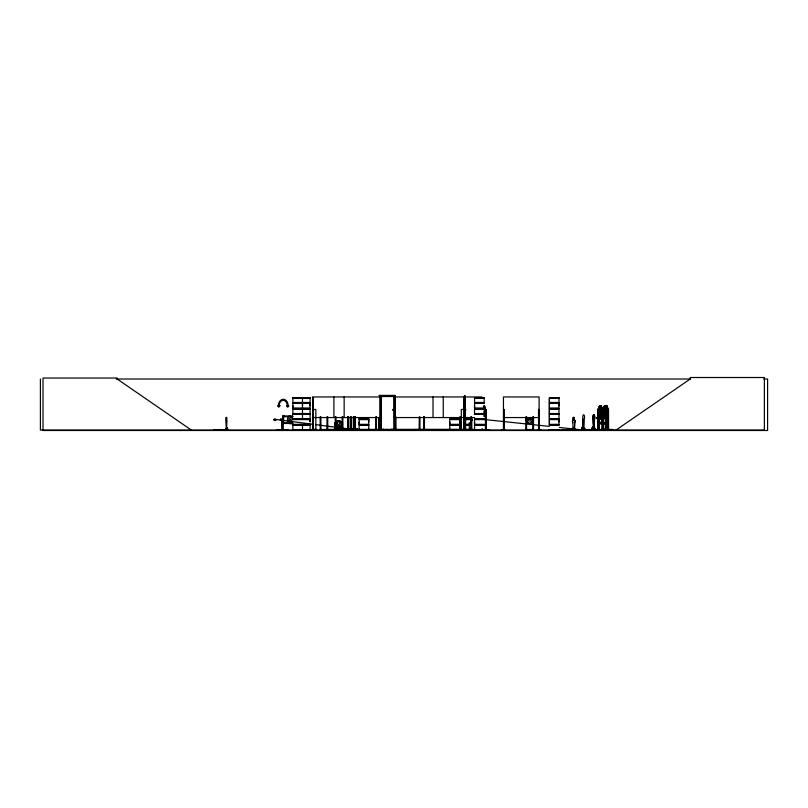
<?xml version="1.0" encoding="UTF-8"?>
<svg xmlns="http://www.w3.org/2000/svg" width="808" height="808" viewBox="0 0 808 808"><rect width="100%" height="100%" fill="white"/><g stroke="black" fill="none" stroke-linecap="round" stroke-linejoin="round"><path stroke-width="1.21" d="M292.88 408.141L292.88 403.414L310.08 403.414L310.07 408.141L292.88 408.141L292.89 405.778M302.485 405.778L302.485 403.414L302.485 408.141M310.07 419.604L310.07 421.978L310.08 419.604L292.88 419.604M310.07 405.778L310.07 403.414M359.126 424.341L359.126 419.604L368.741 419.604L368.731 424.341L359.126 424.341L359.136 421.978M368.731 421.978L368.731 419.604M459.399 424.341L449.783 424.341L449.793 421.978M484.164 424.341L474.549 424.341L474.559 421.978M484.164 408.141L474.549 408.141L474.559 405.778M549.379 424.341L549.379 419.604M549.379 408.141L549.379 403.414M558.974 421.978L558.974 419.604L549.369 419.604L549.369 424.341L558.985 424.341L558.985 419.604M558.974 405.778L558.974 403.414L549.369 403.414L549.369 408.141L558.985 408.141L558.985 403.414M308.888 430.048L316.605 429.634L292.87 429.866L292.89 425.291L310.08 425.291L310.08 429.856M316.605 429.664L292.89 429.725M354.288 430.018L354.187 416.736M358.934 429.664L345.602 429.634M457.015 429.957L469.367 429.644M461.661 430.018L461.59 429.311M464.741 430.048L464.853 395.405L465.256 430.018M467.62 430.048L467.68 429.422M469.377 430.048L469.266 425.291L465.398 425.291M465.903 409.919L465.903 409.676M583.932 429.068L584.265 419.15A2.575 0.879 -90 0 0 584.265 415.504A2.575 0.879 -90 0 0 583.023 415.504A2.575 0.879 -90 0 0 583.023 419.15L583.204 429.068M594.203 429.068L594.536 419.15A2.575 0.879 -90 0 0 594.536 415.504A2.575 0.879 -90 0 0 593.294 415.504A2.575 0.879 -90 0 0 593.294 419.15C592.496 424.341 595.334 428.321 592.516 427.947M605.677 430.058L605.586 409.222M608 430.058L607.939 409.181L608.545 409.474L608.596 430.058M485.416 430.058L485.366 409.181L486.012 409.474L486.012 430.058M598.465 409.303L598.385 430.058M602.142 409.353L602.223 430.058L602.697 429.311M583.245 427.947C584.194 427.412 581.205 427.351 582.477 427.947M592.294 427.745L593.708 427.765M592.668 427.341L592.789 427.796M593.577 427.947L593.628 427.371M573.104 429.28L574.448 429.28L574.65 422.665A1.717 1.283 -90 0 0 574.448 419.968L574.357 417.887M574.448 429.28L574.72 422.665A1.717 1.283 -90 0 0 574.377 419.968L574.448 419.968M226.24 429.28L226.028 422.665A1.717 0.545 -90 0 1 226.139 419.968L226.321 417.504M226.139 419.968L226.25 417.887M226.684 417.887L226.796 419.968A1.717 0.545 -90 0 1 226.806 422.665L226.614 428.634L227.502 428.149L227.391 429.654M226.543 428.452L227.169 428.604M582.608 427.412C581.326 427.866 583.457 427.422 583.023 427.876M292.546 415.958L292.658 416.776L292.718 415.958L283.002 415.979L282.992 430.058M292.678 422.958L292.546 423.523M283.527 423.442L283.588 415.878M573.175 429.28L572.832 422.665A1.717 1.283 -90 0 1 573.104 419.968L573.185 417.685L574.135 417.362M572.832 422.665L572.902 422.665A1.717 1.283 -90 0 1 573.175 419.968L573.256 417.685M573.751 428.594L572.842 428.149L572.842 430.058M572.983 428.341L573.64 428.291M573.417 428.291L573.246 428.301M606.919 406.687C608.333 413.444 605.192 413.464 606.586 406.687L606.99 406.687M606.586 409.949C605.192 416.726 608.333 416.716 606.919 409.949L606.515 409.949M282.992 422.907C284.143 421.756 284.052 424.523 282.962 423.442L292.718 423.523L292.718 422.826L283.022 422.826M292.718 416.655L282.992 416.716L283.76 416.736L283.79 415.898M283.224 415.898L283.194 423.604L283.194 422.746M582.164 427.917L582.477 427.381M592.83 427.725L593.597 427.765M606.263 409.525L605.778 415.191L606.434 417.13L607.091 417.13L607.737 412.736L607.252 409.525L606.192 409.525M465.731 429.311L465.408 430.018L465.378 416.908M478.912 429.674L489.375 429.674L449.773 429.856L449.793 425.291L459.399 425.291M605.222 413.858L604.323 413.858L603.425 411.918L604.101 406.262L605.515 406.262L605.889 408.404M599.405 430.048L599.385 429.311M606.141 429.997L606.151 429.452L612.787 429.452L612.737 430.048M599.496 409.525L598.748 415.191L599.748 417.13L600.748 417.13L601.728 415.191L601.728 412.736L600.99 409.525L599.435 409.525M226.179 417.685L226.513 417.251L226.796 418.11M594.991 429.997L595.041 428.381M601.132 430.048L601.202 429.452M606.333 406.171L605.283 409.474L605.172 415.979M605.333 430.058L605.333 409.444L606.343 406.262M606.333 415.969L605.283 412.676L606.172 409.444L607.263 409.444M605.283 412.736L606.253 409.444M607.252 415.888L608.232 412.676L607.192 409.444M607.263 415.969L608.313 412.676M607.192 419.241L608.151 415.948M227.139 429.836L226.967 428.937L225.624 428.937L225.624 429.836M227.785 428.937L227.624 429.836M227.745 430.048L213.716 430.048L218.16 429.836M283.022 415.878L283.78 415.979M581.548 429.725L581.992 430.038L581.669 428.381M582.881 429.856L583.386 429.654M591.83 428.381L591.749 430.048L594.143 429.634M592.072 429.725L592.112 429.452M592.83 430.048L593.153 428.381M611.474 429.452L611.474 429.856M501.455 429.674L505.374 429.644M484.558 415.969L485.78 412.676L485.749 409.444L484.558 406.171M287.971 429.977L276.972 430.018L287.941 429.745M282.568 430.048L282.638 422.826M335.128 429.997L335.199 429.311M419.14 429.674L419.251 416.908M423.644 429.664L423.756 416.908M600.051 406.171L598.657 409.474L597.96 409.444L599.475 406.171L601.445 406.171M602.818 409.474L604.172 406.262M602.081 409.434L603.435 409.474M338.168 421.342L337.35 424.038L339.017 424.846L339.875 423.119L339.017 421.342L338.168 421.412M600.95 419.241L602.536 415.979L601.011 419.241L599.405 419.241L597.89 415.979L598.021 409.444L599.546 406.171M599.546 415.969L597.89 412.706L599.405 409.444L601.011 409.444M597.94 412.736L599.475 409.444M601.011 415.969L602.556 412.676L601.081 415.969L599.475 415.969M392.749 409.505C393.021 411.585 393.759 408.191 392.668 409.898M342.491 423.17L339.905 421.019L337.289 421.089L336.067 424.685L337.764 425.927L339.451 425.927L341.127 424.685L341.127 423.119L339.865 421.079L337.289 421.019L334.714 423.17M530.088 419.372L530.957 418.1M573.872 430.038L574.094 428.937M582.871 430.038L583.386 429.927M283.214 416.635L283.224 416.039M532.22 417.554L530.987 419.241L528.371 419.241L527.149 417.554M530.947 423.089L533.482 419.877L533.563 417.726M533.563 419.908L530.987 423.17L528.371 423.17L525.796 419.908L525.796 417.726M581.79 429.876L559.288 427.452M582.972 430.058L582.881 428.381M612.797 429.876L572.014 430.038L572.175 428.937L573.266 428.937M532.209 419.12L530.533 421.059L528.846 421.059L527.149 419.12M290.022 415.918C286.577 415.767 287.749 424.988 287.567 418.494M573.286 417.504L573.811 417.251M334.805 423.19L337.289 421.019M334.805 423.119L334.805 425.23L337.34 427.21L339.905 427.27L342.4 425.17M334.714 423.109L334.714 425.25L337.289 427.331L339.905 427.331L342.491 425.19L342.491 423.109M616.039 430.058L690.214 379.013L690.214 377.508L764.378 377.508L764.378 430.058L40.4 430.058L40.4 379.013M275.376 418.918L276.326 419.756L275.376 420.594M226.078 429.442L226.796 429.28M319.968 430.007L320.928 429.311M350.409 430.007L350.278 429.311L350.197 430.058M350.591 430.058L350.864 429.311M598.577 423.089L601.879 422.099M340.835 430.058L340.835 428.886L345.269 428.563L357.237 428.886L357.237 430.058M340.835 428.886L353.752 428.563M116.231 379.013L690.598 379.013M763.812 379.013L767.6 379.013L767.6 430.492L43.006 430.492L43.006 378.043L117.18 378.043L117.18 379.013L191.344 430.058M378.912 395.405L395.213 395.405L395.243 430.058M381.204 396.506L394.112 396.506L394.112 430.058M464.176 396.536L464.943 396.536M380.437 396.96L313.262 396.96L313.302 430.058M394.203 396.96L481.861 396.96M292.87 397.708L310.08 397.708M474.538 397.708L484.174 397.708M549.369 397.708L558.995 397.708M292.89 398.182L310.07 398.182M474.559 398.182L484.154 398.182M558.974 398.182L549.379 398.182L549.379 402.465M292.809 402.788L310.141 402.788M474.488 402.788L484.234 402.788M549.309 402.788L559.055 402.788M292.809 403.081L310.141 403.081M474.488 403.081L484.234 403.081M549.309 403.081L559.055 403.081M484.164 403.414L474.549 403.414L474.549 408.141M483.346 406.171L484.628 406.171M606.455 408.353L605.535 406.171L604.081 406.171L602.748 409.474L602.778 430.058M606.253 406.171L607.343 406.171M483.366 406.262L484.608 406.262M601.425 406.262L599.496 406.262L598.748 409.474L598.748 411.918L599.748 413.858L600.748 413.858L601.728 411.918L600.99 406.262L602.485 409.474M607.323 406.262L606.263 406.262L605.778 409.474L606.434 413.858L607.091 413.858L607.737 411.918L607.252 406.262M483.75 406.687L484.537 409.474L483.75 412.171M600.97 406.687L599.99 406.687L599.99 412.171L600.99 410.908L600.485 406.687M605.061 406.687L604.101 409.474L604.546 412.171L605.545 409.181M292.809 408.474L310.141 408.474M474.488 408.474L484.234 408.474M549.309 408.474L559.055 408.474M292.809 408.767L310.141 408.767M474.488 408.767L484.234 408.767M549.309 408.767L559.055 408.767M484.164 409.101L474.549 409.101L474.549 413.656L484.154 413.534L474.538 413.666M485.749 409.444L485.78 430.058L485.689 414.312M605.333 409.444L605.889 409.474M607.263 406.171L608.343 409.444L608.384 430.058M312.605 409.474L312.534 430.007L312.524 429.311L316.15 429.311L316.15 430.058M313.302 409.474L315.857 409.474L315.847 430.058M464.943 409.474L464.236 409.474L464.62 430.007M503.455 409.474L504.192 409.474L504.263 430.058M539.259 409.474L538.522 409.474L538.593 430.058M602.818 412.676L600.95 409.444M605.172 412.706L606.343 415.888M608.343 412.706L607.172 409.525M292.89 413.534L310.07 413.534L310.08 409.101L292.88 409.101L292.88 413.656L310.08 413.656M549.369 413.666L558.995 413.666M292.87 413.908L310.08 413.858M474.538 413.858L484.346 413.858L485.113 411.918L484.537 406.262M549.369 413.858L558.995 413.908M292.87 414.07L310.08 414.1L310.07 418.655L292.88 418.655M474.538 414.07L484.174 414.07M292.89 414.373L310.07 414.373M474.559 414.373L484.154 414.373M558.974 414.373L549.379 414.373L549.379 418.655M483.346 415.969L484.628 415.969M598.001 415.948L599.475 419.241M601.011 406.171L604.081 415.969L605.535 415.969M606.253 415.969L607.343 415.969M292.456 417.261L290.617 417.261L289.153 418.968L289.153 420.655L290.617 422.321L292.456 422.321M313.262 417.554L380.437 417.554M394.203 417.554L463.853 417.554M464.832 417.554L474.559 417.554M503.455 417.554L539.128 417.554M596.759 418.019L607.05 418.019M596.759 418.302L607.05 418.302M292.456 418.544L290.425 419.372L291.385 421.069L292.456 421.069M359.126 418.655L368.741 418.655M449.783 418.655L459.399 418.655M465.398 418.655L469.266 418.655M474.549 418.655L484.164 418.655M292.809 418.988L310.141 418.988M359.065 418.988L368.812 418.988M449.723 418.988L460.075 418.988M465.408 418.988L469.337 418.988M474.488 418.988L484.234 418.988M549.309 418.988L559.055 418.988M282.043 419.17L280.457 419.17L280.457 420.352L282.043 420.352M528.412 419.16L530.947 419.16M583.023 419.15L583.053 429.068M594.536 419.15L594.385 419.15A2.575 0.879 -90 0 0 594.385 415.504A2.575 0.879 -90 0 0 593.143 415.504A2.575 0.879 -90 0 0 593.143 419.15L593.294 419.15M599.435 419.16L600.99 419.16M606.192 419.16L607.252 419.16M292.809 419.281L310.141 419.281M359.065 419.281L368.812 419.281M449.723 419.281L460.075 419.281M465.408 419.281L469.337 419.281M470.771 419.342L471.63 419.342L471.731 430.018M474.488 419.281L484.234 419.281M549.309 419.281L559.055 419.281M606.172 419.241L607.263 419.241M459.399 419.604L449.783 419.604L449.783 424.341M465.398 419.604L469.266 419.604M484.164 419.604L474.549 419.604L474.549 424.341M283.093 420.19L281.881 420.19L283.093 420.413M470.771 420.19L471.63 420.19M470.771 420.413L471.63 420.413M605.182 423.109L601.879 422.2L601.748 418.584M335.28 422.705L335.754 430.048M469.135 422.877L471.428 422.796M470.68 422.958L471.428 422.958M598.526 423.301L605.283 423.301M469.135 423.574L471.428 423.493M292.486 423.685L289.971 423.685L287.517 421.109M598.526 423.947L605.283 423.947M292.88 424.341L310.08 424.341M465.398 424.341L469.266 424.341M292.809 424.665L310.141 424.665M359.065 424.665L368.812 424.665M449.723 424.665L460.075 424.665M465.408 424.665L469.337 424.665M474.488 424.665L484.234 424.665M549.309 424.665L559.055 424.665M292.809 424.957L310.141 424.957M359.065 424.957L368.812 424.957M449.723 424.957L460.075 424.957M465.408 424.957L469.337 424.957M474.488 424.957L484.234 424.957M549.309 424.957L559.055 424.957M484.164 425.291L474.549 425.291L474.549 429.856M549.369 425.291L558.985 425.291M581.568 428.381L584.881 428.381M595.153 428.381L593.052 428.381L593.052 429.452M354.813 428.886L357.237 428.886M604.899 429.24L603.182 429.24L603.253 430.058M327.796 429.311L326.937 429.311L326.937 430.058L327.018 416.736M460.51 429.311L328.664 429.422L328.664 430.058M474.72 429.422L460.661 429.311L460.611 429.997M485.396 429.311L486.073 429.311M504.263 429.311L503.384 429.311L503.384 430.058M525.826 429.311L526.685 429.311L526.685 430.058M533.543 429.311L532.684 429.311L532.684 430.058M538.451 429.311L539.33 429.311L539.33 430.058M581.669 429.452L584.78 429.452M591.941 429.452L595.425 429.452L595.405 430.058M605.95 429.311L595.88 429.725M219.039 429.513L220.18 429.513M320.928 429.523L326.937 429.523M333.866 429.634L342.057 429.523M371.034 429.634L368.296 430.058M371.326 429.634L374.064 429.634M375.851 429.634L384.82 429.634M385.103 429.634L387.749 430.058M394.284 429.634L390.294 430.058M396.001 429.634L395.94 416.908M396.698 429.634L398.334 430.058M405.071 429.634L407.626 429.634M411.797 429.634L414.231 430.058M417.867 429.634L427.927 429.674M526.685 429.523L532.684 429.523M537.35 429.644L541.259 429.664M549.238 429.634L551.975 429.634M552.278 429.634L554.712 430.058M564.994 429.634L567.428 430.058M570.711 429.634L568.145 430.058M572.317 429.634L574.963 429.634L572.327 429.654L572.327 428.937M583.002 429.634L580.599 430.058M583.517 429.634L586.083 430.058M227.725 429.654L225.695 429.654L225.695 428.937M359.136 429.725L368.731 429.725M382.477 429.725L392.223 429.997L392.122 429.311M449.793 429.725L489.375 429.674M549.379 429.725L558.974 429.725M380.033 429.957L394.082 429.957M549.369 429.856L558.995 429.866M484.204 419.493L549.278 426.382M276.306 419.504L313.514 424.362M315.999 424.685L345.774 428.563M601.93 422.099L605.232 423.089M465.115 429.997L464.943 396.96M460.883 430.007L461.004 429.311M383.487 429.997L383.426 429.311M465.58 430.018L465.65 416.908M605.859 429.997L605.889 419.16M342.4 423.19L339.905 421.019M482.548 429.997L482.487 429.311M612.04 429.997L594.547 430.058M525.887 419.877L528.412 423.089M528.422 418.1L529.25 419.372M605.465 406.171L606.414 408.404M601.374 406.171L602.768 409.474L602.425 430.058M602.748 412.676L604.152 415.969M612.878 430.038L577.165 429.836M606.263 419.16L605.283 415.948L606.253 419.241M601.354 406.262L601.798 408.404M482.709 430.018L482.618 429.311M604.99 406.687L605.445 409.474M593.143 419.15L593.304 427.826M609.464 429.452L609.353 430.058M608.262 409.444L608.252 430.058M607.131 429.311L607.131 430.058M607.081 419.16L606.949 430.058M606.859 419.16L606.919 430.058M606.717 419.16L606.667 430.058M606.485 419.16L606.485 430.058L606.444 429.311M605.586 429.311L605.535 430.058M605.232 423.251L601.879 421.766L598.577 423.251M603.707 429.452L603.596 430.058M603.435 413.1L603.475 430.058M603.091 430.058L603.111 409.181L602.98 430.058M602.344 415.524L602.354 430.058M601.91 417.726L601.93 422.2M601.91 423.301L601.91 423.947M600.526 429.452L600.465 430.058M599.334 417.948L599.364 430.058M599.112 417.948L599.152 430.058M599.001 429.311L598.93 430.058M598.718 416.736L598.799 430.058M598.698 429.311L598.546 430.058M598.364 409.201L598.354 430.058M598.092 409.474L598.041 430.058M597.203 429.452L597.253 430.058M594.102 429.452L594.143 430.058M592.87 429.452L592.87 427.2L592.294 427.2L592.294 429.452M592.698 427.2L592.698 429.452M591.173 430.058L588.628 430.058M584.78 428.381L584.881 429.725M582.78 428.381L582.78 429.452M582.598 429.452L582.598 427.2L582.023 427.2L582.023 429.452M582.427 427.2L582.427 429.452M580.255 430.058L576.841 430.058M575.033 429.836L575.033 428.937L573.943 428.937L573.943 429.654M574.892 428.937L574.872 430.058M573.508 428.149L573.508 429.654M573.428 428.149L573.428 429.654M573.114 428.937L573.114 429.836M571.771 430.058L571.256 430.058M564.832 430.058L561.55 430.058M559.651 430.058L555.136 430.058M549.379 409.101L549.379 413.534L558.974 413.534L558.985 409.101L549.369 409.101L549.369 413.656M539.017 429.311L539.037 430.058L539.128 396.96L503.455 396.96L503.455 430.058M538.663 409.474L538.774 430.058M533.462 416.736L533.543 430.058M533.381 429.311L533.381 430.058M532.765 416.736L532.765 430.058M526.604 416.736L526.523 430.058M525.988 429.311L525.988 430.058M525.907 416.736L525.826 430.058M504.061 409.474L503.97 430.058M503.596 409.474L503.596 430.058M482.871 429.311L482.871 430.058M482.245 429.311L482.235 430.058M482.022 429.311L481.901 430.058M481.81 429.311L481.77 430.058M481.568 429.311L481.649 430.058M481.517 429.523L481.517 430.058M471.549 420.413L471.468 430.058M471.428 416.787L471.428 423.655L470.68 423.655L470.68 422.796M470.892 416.787L470.771 430.058M468.781 429.422L468.781 430.058M464.176 417.574L464.055 430.058M463.954 430.058L463.883 409.474L461.297 409.474L461.297 430.058M463.853 396.96L463.741 430.058M463.62 396.96L463.62 430.058M461.014 416.908L461.004 430.058M460.742 416.908L460.742 430.058M460.429 416.908L460.489 430.058M459.732 416.908L459.732 430.058L459.651 429.311M443.249 396.96L443.249 417.554M433.007 396.96L433.007 417.554M424.533 429.311L424.594 430.058M424.452 416.908L424.452 430.058M424.2 416.908L424.19 430.058M423.927 416.908L423.968 430.058M419.948 416.908L419.948 430.058L419.867 429.311M419.322 429.311L419.332 430.058M417.362 430.058L414.948 430.058M416.201 429.422L416.201 430.058M415.14 429.422L415.14 430.058M411.605 430.058L409.989 430.058M404.525 430.058L404.01 430.058M403.818 430.058L401.919 430.058M401.455 430.058L400.899 430.058M400.526 430.058L398.91 430.058M397.031 429.422L397.031 430.058M395.536 429.422L395.536 430.058M395.163 429.311L395.163 430.058M395.011 430.058L395.011 395.597L380.305 395.597L380.305 430.058M394.284 430.058L394.193 396.415L381.124 396.415L381.204 430.058M393.951 429.422L393.951 430.058M392.961 429.422L392.961 430.058M391.961 429.311L391.961 430.058M391.436 429.311L391.425 430.058M391.274 429.523L391.264 430.058M389.89 430.058L388.274 430.058M387.072 429.422L387.072 430.058M385.598 429.422L385.628 430.058M383.346 429.311L383.265 430.058M382.719 429.311L382.598 430.058M381.245 396.536L381.245 429.957M380.114 395.405L380.114 430.058M380.012 417.544L379.922 430.058M379.79 429.422L379.79 430.058M379.104 417.756L379.104 430.058M378.912 417.685L379.002 430.058M378.73 429.422L378.73 430.058M378.296 429.422L378.296 430.058M376.558 429.311L376.558 430.058M376.478 416.736L376.397 430.058M375.861 429.311L375.882 430.058M375.781 416.736L375.7 430.058M375.124 430.058L374.609 430.058M356.288 429.422L356.277 430.058M355.53 429.311L355.53 430.058M355.459 416.908L355.379 430.058M355.207 416.908L355.197 430.058M354.934 416.908L354.934 430.058M354.762 416.908L354.702 430.058M354.035 416.736L354.035 430.058M353.924 429.311L353.924 430.058M353.712 429.311L353.692 430.058M353.45 416.736L353.53 430.058M353.389 429.523L353.389 430.058M351.642 429.523L351.642 430.058M351.561 416.908L351.561 428.068M351.48 429.311L351.48 430.058M350.945 429.311L350.945 430.058M350.864 416.908L350.864 428.068M350.541 416.908L350.551 428.068M350.278 416.908L350.278 428.068M349.319 428.886L349.319 430.058M348.753 428.886L348.753 430.058M348.43 416.736L348.49 430.058M348.278 416.736L348.349 430.058M348.167 429.311L348.187 430.058M347.935 429.311L347.955 430.058M347.844 416.736L347.743 430.058M347.692 416.736L347.632 430.058M344.147 396.96L344.147 417.554M342.834 416.736L342.915 430.058M342.754 429.311L342.754 430.058M342.552 430.058L342.552 428.806L334.663 428.806L334.663 430.058M342.218 429.311L342.218 430.058M342.137 416.736L342.137 422.796M342.137 425.22L342.057 430.058M341.925 430.058L341.925 422.725L341.451 430.058M335.966 416.736L335.966 422.796M335.966 426.432L336.047 430.058M335.896 429.311L335.896 430.058M335.269 416.736L335.35 430.058M333.906 396.96L333.906 417.554M333.169 430.058L331.179 430.058M330.169 429.422L330.169 430.058M327.715 416.736L327.796 430.058M327.634 429.311L327.634 430.058M320.847 416.736L320.928 430.058M320.766 429.311L320.766 430.058M320.15 416.736L320.231 430.058M315.564 429.311L315.564 430.058M315.554 429.311L315.554 430.058M313.595 429.311L313.605 430.058M312.605 396.96L312.605 430.058M302.495 397.9L302.485 402.465M302.485 409.101L302.495 413.656M302.495 414.1L302.485 418.655M302.485 425.291L302.495 429.856M283.426 416.736L283.426 422.746M282.739 420.19L282.881 419.342L282.093 419.342L282.093 420.19M282.446 420.19L282.457 430.058L282.346 420.413M282.234 419.342L282.234 420.19M281.901 419.17L282.053 430.058M280.598 419.17L280.598 420.352M227.25 428.149L227.25 429.654M227.139 428.149L227.028 429.654M226.381 428.937L226.452 429.836M220.695 429.836L218.524 429.836M465.368 409.484L465.368 410.222L465.368 409.484M605.909 411.636C606.96 412.969 605.182 420.059 606.606 414.565C607.646 422.049 607.596 406.353 606.616 413.605L605.909 411.636M273.781 419.504C274.468 423.059 275.74 417.079 273.781 419.504M599.031 411.636L599.829 414.11L598.991 416.655L600.081 414.565L601.112 416.696L600.354 414.09L601.162 411.726L600.102 413.605L599.031 411.636M599.99 409.949L599.506 414.171L600.485 415.443L600.99 412.736L600.485 409.949L599.92 409.949M572.539 429.836L572.539 429.927M279.942 405.737L278.76 407.242L277.588 405.737L278.396 405.737A6.484 4.878 -90 0 1 283.285 399.253A6.484 4.878 -90 0 1 288.163 405.737L288.971 405.737L287.719 407.242L286.466 405.737L287.274 405.737A5.414 4.07 -90 0 0 283.204 400.324A5.414 4.07 -90 0 0 279.124 405.737L279.942 405.737M310.08 397.879L292.87 397.879L292.89 402.465L310.08 402.465L310.08 397.9M484.174 397.9L474.538 397.879L474.559 402.465L484.164 402.465L484.164 397.9M558.995 397.889L549.369 397.889L549.369 402.465L558.985 402.465L558.985 397.9M558.995 414.1L549.369 414.1L549.369 418.655L558.985 418.655L558.985 414.1M607.05 417.726L596.759 417.726L596.759 418.584L607.05 418.584L607.05 417.726M472.296 419.18L470.387 419.18L470.387 420.362L472.296 420.362L472.296 419.18M368.741 425.291L359.126 425.291L359.126 429.856L368.751 429.856L368.731 425.291"/></g></svg>
